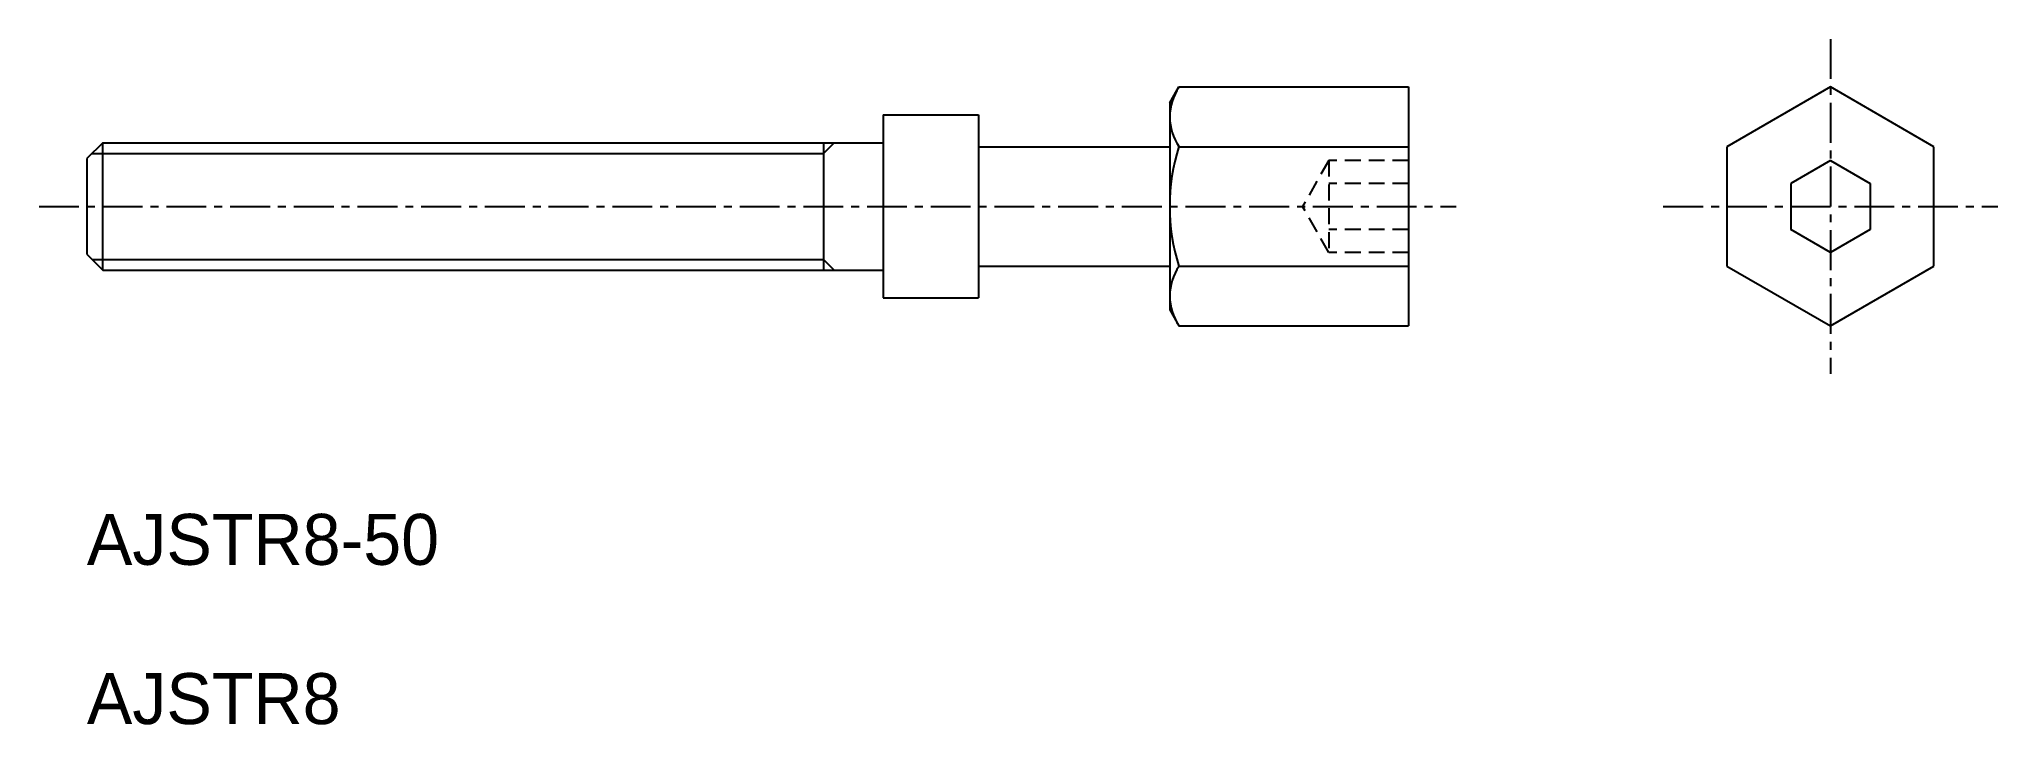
# Model space of a CAD drawing. Extents: x -2798 to -2675, y -907 to -864.
import ezdxf

# ---------------------------------------------------------------- set-up
doc = ezdxf.new("R2010")
doc.units = 0
doc.header["$LTSCALE"] = 2
doc.linetypes.add('CENTER', pattern=[2, 1.25, -0.25, 0.25, -0.25])
doc.linetypes.add('DASHED', pattern=[0.75, 0.5, -0.25])
doc.layers.get('0').update_dxf_attribs({"linetype": 'CONTINUOUS'})
doc.layers.add('CENTER', color=1, linetype='CENTER')

msp = doc.modelspace()

# ---------------------------------------------------------------- linework, layer by layer
at = {"color": 7, "linetype": 'CONTINUOUS'}
for p, q in [((-2727.09, -867.55), (-2726.51, -866.55)), ((-2726.51, -866.55), (-2712.09, -866.55)), ((-2712.09, -866.55), (-2712.09, -881.56)), ((-2685.59, -866.55), (-2692.09, -870.3)), ((-2679.09, -870.3), (-2685.59, -866.55)), ((-2745.09, -868.3), (-2739.09, -868.3)), ((-2745.09, -868.3), (-2745.09, -879.8)), ((-2739.09, -868.3), (-2739.09, -879.8)), ((-2727.09, -867.55), (-2727.09, -880.55)), ((-2794.09, -870.05), (-2795.09, -871.05)), ((-2794.09, -878.05), (-2794.09, -870.05)), ((-2794.09, -870.05), (-2745.09, -870.05)), ((-2748.84, -870.05), (-2748.84, -878.05)), ((-2739.09, -870.3), (-2727.09, -870.3)), ((-2726.51, -870.3), (-2712.09, -870.3)), ((-2692.09, -870.3), (-2692.09, -877.81)), ((-2679.09, -877.81), (-2679.09, -870.3)), ((-2795.09, -871.05), (-2795.09, -877.05)), ((-2685.59, -871.17), (-2688.09, -872.61)), ((-2685.59, -871.17), (-2683.09, -872.61)), ((-2688.09, -872.61), (-2688.09, -875.5)), ((-2683.09, -872.61), (-2683.09, -875.5)), ((-2685.59, -876.94), (-2688.09, -875.5)), ((-2683.09, -875.5), (-2685.59, -876.94)), ((-2795.09, -877.05), (-2794.09, -878.05)), ((-2794.09, -878.05), (-2745.09, -878.05)), ((-2739.09, -877.8), (-2727.09, -877.8)), ((-2726.51, -877.81), (-2712.09, -877.81)), ((-2692.09, -877.81), (-2685.59, -881.56)), ((-2685.59, -881.56), (-2679.09, -877.81)), ((-2745.09, -879.8), (-2739.09, -879.8)), ((-2727.09, -880.55), (-2726.51, -881.56)), ((-2726.51, -881.56), (-2712.09, -881.56))]:
    msp.add_line(p, q, dxfattribs=at)
at = {"color": 3, "linetype": 'CONTINUOUS'}
for p, q in [((-2794.76, -870.73), (-2748.84, -870.73)), ((-2748.84, -870.73), (-2748.16, -870.05)), ((-2794.76, -877.38), (-2748.84, -877.38)), ((-2748.84, -877.38), (-2748.16, -878.05))]:
    msp.add_line(p, q, dxfattribs=at)
for p, q in [((-2736.09, -870.3), (-2736.09, -870.3)), ((-2733.09, -870.3), (-2733.09, -870.3))]:
    msp.add_line(p, q)
at = {"color": 3, "linetype": 'DASHED'}
for p, q in [((-2717.09, -871.17), (-2718.75, -874.05)), ((-2717.09, -871.17), (-2717.09, -876.94)), ((-2712.09, -871.17), (-2717.09, -871.17)), ((-2712.09, -872.61), (-2717.09, -872.61)), ((-2717.09, -876.94), (-2718.75, -874.05)), ((-2712.09, -875.5), (-2717.09, -875.5)), ((-2712.09, -876.94), (-2717.09, -876.94))]:
    msp.add_line(p, q, dxfattribs=at)
for centre, radius, start, end in [((-2723.76, -868.43), 3.32, 145.6158, 214.3842), ((-2714.67, -874.05), 12.42, 162.4121, 197.5879), ((-2723.76, -879.68), 3.32, 145.6158, 214.3842)]:
    msp.add_arc(centre, radius, start, end)
at = {"layer": 'CENTER', "color": 1, "linetype": 'CENTER'}
for p, q in [((-2685.59, -863.55), (-2685.59, -884.56)), ((-2798.09, -874.05), (-2709.09, -874.05)), ((-2696.09, -874.05), (-2675.08, -874.05))]:
    msp.add_line(p, q, dxfattribs=at)

# ---------------------------------------------------------------- texts
at = {"color": 7, "linetype": 'CONTINUOUS'}
for s, p in [('AJSTR8-50', (-2795.09, -896.56)), ('AJSTR8', (-2795.09, -906.56))]:
    msp.add_text(s, height=3.2, dxfattribs=at).set_placement(p)

doc.saveas('drawing.dxf')
